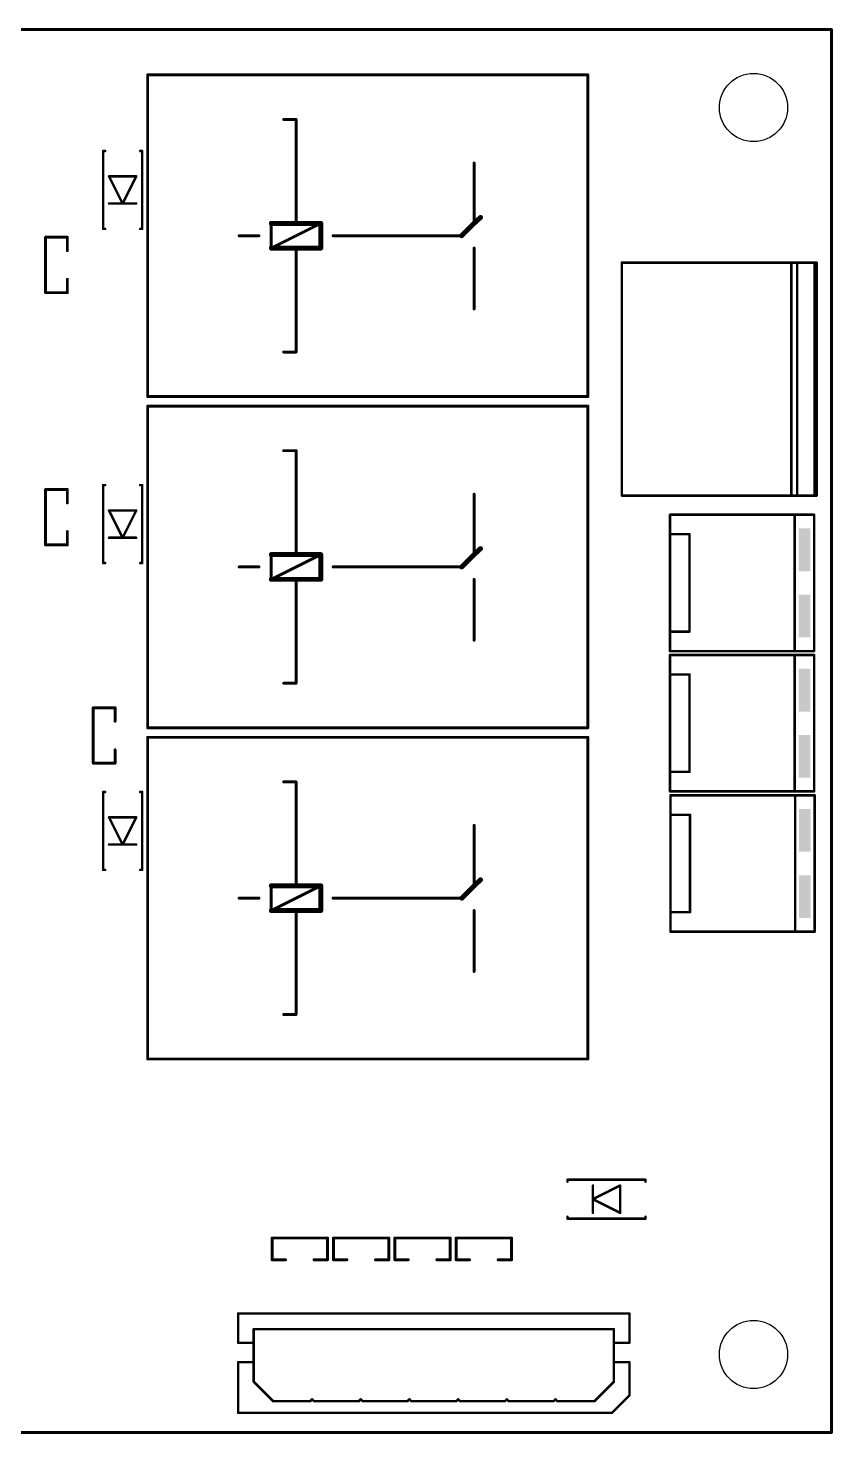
# Model space of a CAD drawing. Extents: x -0.1 to 82.1, y -0.1 to 72.1.
# Drawn here: x 40.7 to 82.1, y -0.1 to 72.1 of the extents above; entities that cross this region are included whole.
import ezdxf

# ---------------------------------------------------------------- set-up
doc = ezdxf.new("R2010")
doc.units = 0
doc.layers.add('20', color=183, linetype='CONTINUOUS')
doc.layers.add('21', color=253, linetype='CONTINUOUS')

# ---------------------------------------------------------------- blocks, each defined once
blk = doc.blocks.new('RECT')
blk.add_solid([(-0.5, -0.5), (0.5, -0.5), (-0.5, 0.5), (0.5, 0.5)])

msp = doc.modelspace()

# ---------------------------------------------------------------- linework, layer by layer
at = {"layer": '20', "const_width": 0.1524}
for points in [[(82, 72), (0, 72)], [(82, 0), (82, 72)], [(0, 0), (82, 0)]]:
    msp.add_lwpolyline(points, dxfattribs=at)
at = {"layer": '20', "const_width": 0.0762}
for points in [[(82.0381, 72, 1), (81.9619, 72)], [(82, 71.9619, 1), (82, 72.0381)], [(81.9619, 0, 1), (82.0381, 0)], [(82, -0.0381, 1), (82, 0.0381)]]:
    msp.add_lwpolyline(points, format="xyb", dxfattribs=at)
at = {"layer": '20'}
for centre in [(78, 68), (78, 4)]:
    msp.add_circle(centre, 1.75, dxfattribs=at)
at = {"layer": '21'}
for points, const_width in [([(46.885, 69.675), (69.491, 69.675)], 0.1524), ([(46.885, 69.675), (46.885, 53.165)], 0.1524), ([(69.491, 53.165), (69.491, 69.675)], 0.1524), ([(53.87, 67.389), (54.505, 67.389)], 0.1524), ([(54.505, 67.389), (54.505, 62.055)], 0.1524), ([(44.6, 65.77), (44.6, 61.77)], 0.127), ([(44.6, 65.77), (44.7, 65.77)], 0.127), ([(46.6, 65.77), (46.5, 65.77)], 0.127), ([(46.6, 65.77), (46.6, 61.77)], 0.127), ([(63.649, 65.1538), (63.649, 62.055)], 0.1524), ([(46.3, 64.47), (44.9, 64.47)], 0.127), ([(44.9, 64.47), (45.6, 63.07)], 0.127), ([(46.3, 64.47), (45.6, 63.07)], 0.127), ([(45.6, 63.07), (44.9, 63.07)], 0.127), ([(46.3, 63.07), (45.6, 63.07)], 0.127), ([(54.505, 62.055), (53.235, 62.055)], 0.254), ([(53.235, 62.055), (53.235, 60.785)], 0.1524), ([(53.235, 60.785), (55.775, 62.055)], 0.1524), ([(55.775, 62.055), (54.505, 62.055)], 0.254), ([(55.775, 60.785), (55.775, 62.055)], 0.254), ([(63.014, 61.42), (63.649, 62.055)], 0.254), ([(63.649, 62.055), (63.9792, 62.3598)], 0.254), ([(41.6428, 61.3424), (42.7604, 61.3424)], 0.1524), ([(41.6428, 61.3424), (41.6428, 58.4976)], 0.1524), ([(42.7604, 61.3424), (42.7604, 60.6566)], 0.1524), ([(44.7, 61.77), (44.6, 61.77)], 0.127), ([(46.6, 61.77), (46.5, 61.77)], 0.127), ([(51.584, 61.42), (52.6, 61.42)], 0.1524), ([(56.41, 61.42), (63.014, 61.42)], 0.1524), ([(53.235, 60.785), (54.505, 60.785)], 0.254), ([(54.505, 60.785), (55.775, 60.785)], 0.254), ([(54.505, 60.785), (54.505, 55.451)], 0.1524), ([(63.649, 60.785), (63.649, 57.6608)], 0.1524), ([(79.94, 60.04), (71.24, 60.04)], 0.127), ([(71.24, 60.04), (71.24, 48.08)], 0.127), ([(80.24, 60.04), (79.94, 60.04)], 0.127), ([(79.94, 48.08), (79.94, 60.04)], 0.127), ([(81.14, 60.04), (80.24, 60.04)], 0.127), ([(80.24, 48.08), (80.24, 60.04)], 0.127), ([(81.24, 60.04), (81.14, 60.04)], 0.127), ([(81.14, 48.08), (81.14, 60.04)], 0.127), ([(81.24, 48.08), (81.24, 60.04)], 0.127), ([(42.7604, 59.1834), (42.7604, 58.4976)], 0.1524), ([(42.7604, 58.4976), (41.6428, 58.4976)], 0.1524), ([(54.505, 55.451), (53.87, 55.451)], 0.1524), ([(69.491, 53.165), (46.885, 53.165)], 0.1524), ([(46.885, 52.675), (69.491, 52.675)], 0.1524), ([(46.885, 52.675), (46.885, 36.165)], 0.1524), ([(69.491, 36.165), (69.491, 52.675)], 0.1524), ([(53.87, 50.389), (54.505, 50.389)], 0.1524), ([(54.505, 50.389), (54.505, 45.055)], 0.1524), ([(41.6428, 48.3924), (42.7604, 48.3924)], 0.1524), ([(41.6428, 48.3924), (41.6428, 45.5476)], 0.1524), ([(42.7604, 48.3924), (42.7604, 47.7066)], 0.1524), ([(44.6, 48.62), (44.6, 44.62)], 0.127), ([(44.6, 48.62), (44.7, 48.62)], 0.127), ([(46.6, 48.62), (46.5, 48.62)], 0.127), ([(46.6, 48.62), (46.6, 44.62)], 0.127), ([(63.649, 48.1538), (63.649, 45.055)], 0.1524), ([(71.24, 48.08), (79.94, 48.08)], 0.127), ([(79.94, 48.08), (80.24, 48.08)], 0.127), ([(80.24, 48.08), (81.14, 48.08)], 0.127), ([(81.14, 48.08), (81.24, 48.08)], 0.127), ([(46.3, 47.32), (44.9, 47.32)], 0.127), ([(44.9, 47.32), (45.6, 45.92)], 0.127), ([(46.3, 47.32), (45.6, 45.92)], 0.127), ([(73.71, 46.1), (73.71, 47.1)], 0.127), ([(81.11, 47.1), (73.71, 47.1)], 0.127), ([(80.11, 40.1), (80.11, 47.1)], 0.127), ([(81.11, 40.1), (81.11, 47.1)], 0.127), ([(42.7604, 46.2334), (42.7604, 45.5476)], 0.1524), ([(42.7604, 45.5476), (41.6428, 45.5476)], 0.1524), ([(45.6, 45.92), (44.9, 45.92)], 0.127), ([(46.3, 45.92), (45.6, 45.92)], 0.127), ([(63.649, 45.055), (63.9792, 45.3598)], 0.254), ([(73.71, 41.1), (73.71, 46.1)], 0.127), ([(74.71, 46.1), (73.71, 46.1)], 0.127), ([(74.71, 41.1), (74.71, 46.1)], 0.127), ([(54.505, 45.055), (53.235, 45.055)], 0.254), ([(53.235, 45.055), (53.235, 43.785)], 0.1524), ([(53.235, 43.785), (55.775, 45.055)], 0.1524), ([(55.775, 45.055), (54.505, 45.055)], 0.254), ([(55.775, 43.785), (55.775, 45.055)], 0.254), ([(63.014, 44.42), (63.649, 45.055)], 0.254), ([(44.7, 44.62), (44.6, 44.62)], 0.127), ([(46.6, 44.62), (46.5, 44.62)], 0.127), ([(51.584, 44.42), (52.6, 44.42)], 0.1524), ([(56.41, 44.42), (63.014, 44.42)], 0.1524), ([(53.235, 43.785), (54.505, 43.785)], 0.254), ([(54.505, 43.785), (55.775, 43.785)], 0.254), ([(54.505, 43.785), (54.505, 38.451)], 0.1524), ([(63.649, 43.785), (63.649, 40.6608)], 0.1524), ([(73.71, 40.1), (73.71, 41.1)], 0.127), ([(73.71, 41.1), (74.71, 41.1)], 0.127), ([(73.71, 40.1), (81.11, 40.1)], 0.127), ([(73.71, 38.9), (73.71, 39.9)], 0.127), ([(81.11, 39.9), (73.71, 39.9)], 0.127), ([(80.11, 32.9), (80.11, 39.9)], 0.127), ([(81.11, 32.9), (81.11, 39.9)], 0.127), ([(73.71, 33.9), (73.71, 38.9)], 0.127), ([(74.71, 38.9), (73.71, 38.9)], 0.127), ([(74.71, 33.9), (74.71, 38.9)], 0.127), ([(54.505, 38.451), (53.87, 38.451)], 0.1524), ([(44.0928, 37.1924), (45.2104, 37.1924)], 0.1524), ([(44.0928, 37.1924), (44.0928, 34.3476)], 0.1524), ([(45.2104, 37.1924), (45.2104, 36.5066)], 0.1524), ([(69.491, 36.165), (46.885, 36.165)], 0.1524), ([(46.885, 35.675), (69.491, 35.675)], 0.1524), ([(46.885, 35.675), (46.885, 19.165)], 0.1524), ([(69.491, 19.165), (69.491, 35.675)], 0.1524), ([(45.2104, 35.0334), (45.2104, 34.3476)], 0.1524), ([(45.2104, 34.3476), (44.0928, 34.3476)], 0.1524), ([(73.71, 32.9), (73.71, 33.9)], 0.127), ([(73.71, 33.9), (74.71, 33.9)], 0.127), ([(53.87, 33.389), (54.505, 33.389)], 0.1524), ([(54.505, 33.389), (54.505, 28.055)], 0.1524), ([(44.6, 32.87), (44.6, 28.87)], 0.127), ([(44.6, 32.87), (44.7, 32.87)], 0.127), ([(46.6, 32.87), (46.5, 32.87)], 0.127), ([(46.6, 32.87), (46.6, 28.87)], 0.127), ([(73.71, 32.9), (81.11, 32.9)], 0.127), ([(73.74, 31.7), (73.74, 32.7)], 0.127), ([(81.14, 32.7), (73.74, 32.7)], 0.127), ([(80.14, 25.7), (80.14, 32.7)], 0.127), ([(81.14, 25.7), (81.14, 32.7)], 0.127), ([(73.74, 26.7), (73.74, 31.7)], 0.127), ([(74.74, 31.7), (73.74, 31.7)], 0.127), ([(74.74, 26.7), (74.74, 31.7)], 0.127), ([(46.3, 31.57), (44.9, 31.57)], 0.127), ([(44.9, 31.57), (45.6, 30.17)], 0.127), ([(46.3, 31.57), (45.6, 30.17)], 0.127), ([(63.649, 31.1538), (63.649, 28.055)], 0.1524), ([(45.6, 30.17), (44.9, 30.17)], 0.127), ([(46.3, 30.17), (45.6, 30.17)], 0.127), ([(44.7, 28.87), (44.6, 28.87)], 0.127), ([(46.6, 28.87), (46.5, 28.87)], 0.127), ([(54.505, 28.055), (53.235, 28.055)], 0.254), ([(55.775, 28.055), (54.505, 28.055)], 0.254), ([(55.775, 26.785), (55.775, 28.055)], 0.254), ([(63.014, 27.42), (63.649, 28.055)], 0.254), ([(63.649, 28.055), (63.9792, 28.3598)], 0.254), ([(51.584, 27.42), (52.6, 27.42)], 0.1524), ([(53.235, 28.055), (53.235, 26.785)], 0.1524), ([(53.235, 26.785), (55.775, 28.055)], 0.1524), ([(56.41, 27.42), (63.014, 27.42)], 0.1524), ([(53.235, 26.785), (54.505, 26.785)], 0.254), ([(54.505, 26.785), (55.775, 26.785)], 0.254), ([(54.505, 26.785), (54.505, 21.451)], 0.1524), ([(63.649, 26.785), (63.649, 23.6608)], 0.1524), ([(73.74, 25.7), (73.74, 26.7)], 0.127), ([(73.74, 26.7), (74.74, 26.7)], 0.127), ([(73.74, 25.7), (81.14, 25.7)], 0.127), ([(54.505, 21.451), (53.87, 21.451)], 0.1524), ([(69.491, 19.165), (46.885, 19.165)], 0.1524), ([(72.45, 12.97), (68.45, 12.97)], 0.127), ([(68.45, 12.87), (68.45, 12.97)], 0.127), ([(72.45, 12.97), (72.45, 12.87)], 0.127), ([(69.75, 11.97), (69.75, 12.67)], 0.127), ([(71.15, 12.67), (69.75, 11.97)], 0.127), ([(71.15, 11.27), (71.15, 12.67)], 0.127), ([(69.75, 11.27), (69.75, 11.97)], 0.127), ([(71.15, 11.27), (69.75, 11.97)], 0.127), ([(68.45, 10.97), (68.45, 11.07)], 0.127), ([(72.45, 10.97), (68.45, 10.97)], 0.127), ([(72.45, 10.97), (72.45, 11.07)], 0.127), ([(53.2776, 8.8596), (53.2776, 9.9772)], 0.1524), ([(56.1224, 9.9772), (53.2776, 9.9772)], 0.1524), ([(56.1224, 9.9772), (56.1224, 8.8596)], 0.1524), ([(56.4276, 8.8596), (56.4276, 9.9772)], 0.1524), ([(59.2724, 9.9772), (56.4276, 9.9772)], 0.1524), ([(59.2724, 9.9772), (59.2724, 8.8596)], 0.1524), ([(59.5776, 8.8596), (59.5776, 9.9772)], 0.1524), ([(62.4224, 9.9772), (59.5776, 9.9772)], 0.1524), ([(62.4224, 9.9772), (62.4224, 8.8596)], 0.1524), ([(62.7276, 8.8596), (62.7276, 9.9772)], 0.1524), ([(65.5724, 9.9772), (62.7276, 9.9772)], 0.1524), ([(65.5724, 9.9772), (65.5724, 8.8596)], 0.1524), ([(53.9634, 8.8596), (53.2776, 8.8596)], 0.1524), ([(56.1224, 8.8596), (55.4366, 8.8596)], 0.1524), ([(57.1134, 8.8596), (56.4276, 8.8596)], 0.1524), ([(59.2724, 8.8596), (58.5866, 8.8596)], 0.1524), ([(60.2634, 8.8596), (59.5776, 8.8596)], 0.1524), ([(62.4224, 8.8596), (61.7366, 8.8596)], 0.1524), ([(63.4134, 8.8596), (62.7276, 8.8596)], 0.1524), ([(65.5724, 8.8596), (64.8866, 8.8596)], 0.1524), ([(71.63, 6.1), (51.53, 6.1)], 0.127), ([(51.53, 4.6), (51.53, 6.1)], 0.127), ([(71.63, 4.6), (71.63, 6.1)], 0.127), ([(52.33, 4.6), (52.33, 5.3)], 0.127), ([(70.83, 5.3), (52.33, 5.3)], 0.127), ([(70.83, 5.3), (70.83, 4.6)], 0.127), ([(52.33, 4.6), (51.53, 4.6)], 0.127), ([(52.33, 3.6), (52.33, 4.6)], 0.127), ([(70.83, 4.6), (70.83, 3.6)], 0.127), ([(71.63, 4.6), (70.83, 4.6)], 0.127), ([(51.53, 1), (51.53, 3.6)], 0.127), ([(52.33, 3.6), (51.53, 3.6)], 0.127), ([(52.33, 2.6), (52.33, 3.6)], 0.127), ([(70.83, 3.6), (70.83, 2.6)], 0.127), ([(71.63, 3.6), (70.83, 3.6)], 0.127), ([(71.63, 1.9), (71.63, 3.6)], 0.127), ([(53.33, 1.6), (52.33, 2.6)], 0.127), ([(70.83, 2.6), (69.83, 1.6)], 0.127), ([(55.23, 1.6), (53.33, 1.6)], 0.127), ([(55.33, 1.7), (55.23, 1.6)], 0.127), ([(55.43, 1.6), (55.33, 1.7)], 0.127), ([(57.73, 1.6), (55.43, 1.6)], 0.127), ([(57.83, 1.7), (57.73, 1.6)], 0.127), ([(57.93, 1.6), (57.83, 1.7)], 0.127), ([(60.23, 1.6), (57.93, 1.6)], 0.127), ([(60.33, 1.7), (60.23, 1.6)], 0.127), ([(60.43, 1.6), (60.33, 1.7)], 0.127), ([(62.73, 1.6), (60.43, 1.6)], 0.127), ([(62.83, 1.7), (62.73, 1.6)], 0.127), ([(62.93, 1.6), (62.83, 1.7)], 0.127), ([(65.23, 1.6), (62.93, 1.6)], 0.127), ([(65.33, 1.7), (65.23, 1.6)], 0.127), ([(65.43, 1.6), (65.33, 1.7)], 0.127), ([(67.73, 1.6), (65.43, 1.6)], 0.127), ([(67.83, 1.7), (67.73, 1.6)], 0.127), ([(67.93, 1.6), (67.83, 1.7)], 0.127), ([(69.83, 1.6), (67.93, 1.6)], 0.127), ([(71.63, 1.9), (70.73, 1)], 0.127), ([(70.73, 1), (51.53, 1)], 0.127)]:
    msp.add_lwpolyline(points, dxfattribs=dict(at, const_width=const_width))
for points, const_width in [([(46.885, 69.7131, 1), (46.885, 69.6369)], 0.0762), ([(46.9231, 69.675, 1), (46.8469, 69.675)], 0.0762), ([(69.5291, 69.675, 1), (69.4529, 69.675)], 0.0762), ([(69.491, 69.6369, 1), (69.491, 69.7131)], 0.0762), ([(53.87, 67.4271, 1), (53.87, 67.3509)], 0.0762), ([(54.5431, 67.389, 1), (54.4669, 67.389)], 0.0762), ([(54.505, 67.3509, 1), (54.505, 67.4271)], 0.0762), ([(44.6318, 65.77, 1), (44.5682, 65.77)], 0.0635), ([(44.6, 65.8018, 1), (44.6, 65.7383)], 0.0635), ([(44.7, 65.7383, 1), (44.7, 65.8018)], 0.0635), ([(46.5, 65.8018, 1), (46.5, 65.7383)], 0.0635), ([(46.6318, 65.77, 1), (46.5682, 65.77)], 0.0635), ([(46.6, 65.7383, 1), (46.6, 65.8018)], 0.0635), ([(63.6871, 65.1538, 1), (63.6109, 65.1538)], 0.0762), ([(44.9, 64.5018, 1), (44.9, 64.4382)], 0.0635), ([(44.9284, 64.4842, 1), (44.8716, 64.4558)], 0.0635), ([(46.3284, 64.4558, 1), (46.2716, 64.4842)], 0.0635), ([(46.3, 64.4382, 1), (46.3, 64.5018)], 0.0635), ([(44.9, 63.1018, 1), (44.9, 63.0382)], 0.0635), ([(45.6, 63.1018, 1), (45.6, 63.0382)], 0.0635), ([(45.5716, 63.0842, 1), (45.6284, 63.0558)], 0.0635), ([(45.5716, 63.0558, 1), (45.6284, 63.0842)], 0.0635), ([(45.6, 63.0382, 1), (45.6, 63.1018)], 0.0635), ([(46.3, 63.0382, 1), (46.3, 63.1018)], 0.0635), ([(53.235, 62.1185, 1), (53.235, 61.9915)], 0.127), ([(53.2731, 62.055, 1), (53.1969, 62.055)], 0.0762), ([(54.505, 62.1185, 1), (54.505, 61.9915)], 0.127), ([(54.4669, 62.055, 1), (54.5431, 62.055)], 0.0762), ([(54.505, 61.9915, 1), (54.505, 62.1185)], 0.127), ([(55.8385, 62.055, 1), (55.7115, 62.055)], 0.127), ([(55.775, 61.9915, 1), (55.775, 62.1185)], 0.127), ([(55.792, 62.0209, 1), (55.758, 62.0891)], 0.0762), ([(63.6059, 62.1017, 1), (63.6921, 62.0083)], 0.127), ([(63.6939, 62.0101, 1), (63.6041, 62.0999)], 0.127), ([(63.6109, 62.055, 1), (63.6871, 62.055)], 0.0762), ([(64.0223, 62.3131, 1), (63.9361, 62.4065)], 0.127), ([(41.6428, 61.3805, 1), (41.6428, 61.3043)], 0.0762), ([(41.6809, 61.3424, 1), (41.6047, 61.3424)], 0.0762), ([(42.7985, 61.3424, 1), (42.7223, 61.3424)], 0.0762), ([(42.7604, 61.3043, 1), (42.7604, 61.3805)], 0.0762), ([(44.5682, 61.77, 1), (44.6318, 61.77)], 0.0635), ([(44.6, 61.8018, 1), (44.6, 61.7383)], 0.0635), ([(44.7, 61.7383, 1), (44.7, 61.8018)], 0.0635), ([(46.5, 61.8018, 1), (46.5, 61.7383)], 0.0635), ([(46.5682, 61.77, 1), (46.6318, 61.77)], 0.0635), ([(46.6, 61.7383, 1), (46.6, 61.8018)], 0.0635), ([(51.584, 61.4581, 1), (51.584, 61.3819)], 0.0762), ([(52.6, 61.3819, 1), (52.6, 61.4581)], 0.0762), ([(56.41, 61.4581, 1), (56.41, 61.3819)], 0.0762), ([(62.9691, 61.4649, 1), (63.0589, 61.3751)], 0.127), ([(63.014, 61.3819, 1), (63.014, 61.4581)], 0.0762), ([(42.7223, 60.6566, 1), (42.7985, 60.6566)], 0.0762), ([(53.235, 60.8485, 1), (53.235, 60.7215)], 0.127), ([(53.218, 60.8191, 1), (53.252, 60.7509)], 0.0762), ([(53.1969, 60.785, 1), (53.2731, 60.785)], 0.0762), ([(54.505, 60.8485, 1), (54.505, 60.7215)], 0.127), ([(54.5431, 60.785, 1), (54.4669, 60.785)], 0.0762), ([(54.505, 60.7215, 1), (54.505, 60.8485)], 0.127), ([(55.7115, 60.785, 1), (55.8385, 60.785)], 0.127), ([(55.775, 60.7215, 1), (55.775, 60.8485)], 0.127), ([(63.6871, 60.785, 1), (63.6109, 60.785)], 0.0762), ([(71.24, 60.0718, 1), (71.24, 60.0083)], 0.0635), ([(71.2718, 60.04, 1), (71.2083, 60.04)], 0.0635), ([(79.9718, 60.04, 1), (79.9082, 60.04)], 0.0635), ([(79.94, 60.0718, 1), (79.94, 60.0083)], 0.0635), ([(79.94, 60.0083, 1), (79.94, 60.0718)], 0.0635), ([(80.24, 60.0718, 1), (80.24, 60.0083)], 0.0635), ([(80.2718, 60.04, 1), (80.2083, 60.04)], 0.0635), ([(80.24, 60.0083, 1), (80.24, 60.0718)], 0.0635), ([(81.1718, 60.04, 1), (81.1082, 60.04)], 0.0635), ([(81.14, 60.0718, 1), (81.14, 60.0083)], 0.0635), ([(81.14, 60.0083, 1), (81.14, 60.0718)], 0.0635), ([(81.2718, 60.04, 1), (81.2083, 60.04)], 0.0635), ([(81.24, 60.0083, 1), (81.24, 60.0718)], 0.0635), ([(42.7985, 59.1834, 1), (42.7223, 59.1834)], 0.0762), ([(41.6428, 58.5357, 1), (41.6428, 58.4595)], 0.0762), ([(41.6047, 58.4976, 1), (41.6809, 58.4976)], 0.0762), ([(42.7223, 58.4976, 1), (42.7985, 58.4976)], 0.0762), ([(42.7604, 58.4595, 1), (42.7604, 58.5357)], 0.0762), ([(63.6109, 57.6608, 1), (63.6871, 57.6608)], 0.0762), ([(53.87, 55.4891, 1), (53.87, 55.4129)], 0.0762), ([(54.4669, 55.451, 1), (54.5431, 55.451)], 0.0762), ([(54.505, 55.4129, 1), (54.505, 55.4891)], 0.0762), ([(46.885, 53.2031, 1), (46.885, 53.1269)], 0.0762), ([(46.8469, 53.165, 1), (46.9231, 53.165)], 0.0762), ([(46.885, 52.7131, 1), (46.885, 52.6369)], 0.0762), ([(46.9231, 52.675, 1), (46.8469, 52.675)], 0.0762), ([(69.4529, 53.165, 1), (69.5291, 53.165)], 0.0762), ([(69.5291, 52.675, 1), (69.4529, 52.675)], 0.0762), ([(69.491, 53.1269, 1), (69.491, 53.2031)], 0.0762), ([(69.491, 52.6369, 1), (69.491, 52.7131)], 0.0762), ([(53.87, 50.4271, 1), (53.87, 50.3509)], 0.0762), ([(54.5431, 50.389, 1), (54.4669, 50.389)], 0.0762), ([(54.505, 50.3509, 1), (54.505, 50.4271)], 0.0762), ([(41.6428, 48.4305, 1), (41.6428, 48.3543)], 0.0762), ([(41.6809, 48.3924, 1), (41.6047, 48.3924)], 0.0762), ([(42.7985, 48.3924, 1), (42.7223, 48.3924)], 0.0762), ([(42.7604, 48.3543, 1), (42.7604, 48.4305)], 0.0762), ([(44.6318, 48.62, 1), (44.5682, 48.62)], 0.0635), ([(44.6, 48.6518, 1), (44.6, 48.5883)], 0.0635), ([(44.7, 48.5883, 1), (44.7, 48.6518)], 0.0635), ([(46.5, 48.6518, 1), (46.5, 48.5883)], 0.0635), ([(46.6318, 48.62, 1), (46.5682, 48.62)], 0.0635), ([(46.6, 48.5883, 1), (46.6, 48.6518)], 0.0635), ([(42.7223, 47.7066, 1), (42.7985, 47.7066)], 0.0762), ([(63.6871, 48.1538, 1), (63.6109, 48.1538)], 0.0762), ([(71.24, 48.1118, 1), (71.24, 48.0483)], 0.0635), ([(71.2083, 48.08, 1), (71.2718, 48.08)], 0.0635), ([(79.9082, 48.08, 1), (79.9718, 48.08)], 0.0635), ([(79.94, 48.1118, 1), (79.94, 48.0483)], 0.0635), ([(79.94, 48.0483, 1), (79.94, 48.1118)], 0.0635), ([(80.24, 48.1118, 1), (80.24, 48.0483)], 0.0635), ([(80.2083, 48.08, 1), (80.2718, 48.08)], 0.0635), ([(80.24, 48.0483, 1), (80.24, 48.1118)], 0.0635), ([(81.1082, 48.08, 1), (81.1718, 48.08)], 0.0635), ([(81.14, 48.1118, 1), (81.14, 48.0483)], 0.0635), ([(81.14, 48.0483, 1), (81.14, 48.1118)], 0.0635), ([(81.2083, 48.08, 1), (81.2718, 48.08)], 0.0635), ([(81.24, 48.0483, 1), (81.24, 48.1118)], 0.0635), ([(44.9, 47.3518, 1), (44.9, 47.2882)], 0.0635), ([(44.9284, 47.3342, 1), (44.8716, 47.3058)], 0.0635), ([(46.3284, 47.3058, 1), (46.2716, 47.3342)], 0.0635), ([(46.3, 47.2882, 1), (46.3, 47.3518)], 0.0635), ([(73.71, 47.1318, 1), (73.71, 47.0682)], 0.0635), ([(73.7418, 47.1, 1), (73.6783, 47.1)], 0.0635), ([(80.1418, 47.1, 1), (80.0782, 47.1)], 0.0635), ([(81.1418, 47.1, 1), (81.0782, 47.1)], 0.0635), ([(81.11, 47.0682, 1), (81.11, 47.1318)], 0.0635), ([(42.7985, 46.2334, 1), (42.7223, 46.2334)], 0.0762), ([(41.6428, 45.5857, 1), (41.6428, 45.5095)], 0.0762), ([(41.6047, 45.5476, 1), (41.6809, 45.5476)], 0.0762), ([(42.7223, 45.5476, 1), (42.7985, 45.5476)], 0.0762), ([(42.7604, 45.5095, 1), (42.7604, 45.5857)], 0.0762), ([(44.9, 45.9518, 1), (44.9, 45.8882)], 0.0635), ([(45.6, 45.9518, 1), (45.6, 45.8882)], 0.0635), ([(45.5716, 45.9342, 1), (45.6284, 45.9058)], 0.0635), ([(45.5716, 45.9058, 1), (45.6284, 45.9342)], 0.0635), ([(45.6, 45.8882, 1), (45.6, 45.9518)], 0.0635), ([(46.3, 45.8882, 1), (46.3, 45.9518)], 0.0635), ([(64.0223, 45.3131, 1), (63.9361, 45.4065)], 0.127), ([(73.71, 46.1318, 1), (73.71, 46.0682)], 0.0635), ([(73.7418, 46.1, 1), (73.6783, 46.1)], 0.0635), ([(73.6783, 46.1, 1), (73.7418, 46.1)], 0.0635), ([(74.7418, 46.1, 1), (74.6783, 46.1)], 0.0635), ([(74.71, 46.0682, 1), (74.71, 46.1318)], 0.0635), ([(53.235, 45.1185, 1), (53.235, 44.9915)], 0.127), ([(53.2731, 45.055, 1), (53.1969, 45.055)], 0.0762), ([(54.505, 45.1185, 1), (54.505, 44.9915)], 0.127), ([(54.4669, 45.055, 1), (54.5431, 45.055)], 0.0762), ([(54.505, 44.9915, 1), (54.505, 45.1185)], 0.127), ([(55.8385, 45.055, 1), (55.7115, 45.055)], 0.127), ([(55.775, 44.9915, 1), (55.775, 45.1185)], 0.127), ([(55.792, 45.0209, 1), (55.758, 45.0891)], 0.0762), ([(63.6059, 45.1017, 1), (63.6921, 45.0083)], 0.127), ([(63.6939, 45.0101, 1), (63.6041, 45.0999)], 0.127), ([(63.6109, 45.055, 1), (63.6871, 45.055)], 0.0762), ([(44.5682, 44.62, 1), (44.6318, 44.62)], 0.0635), ([(44.6, 44.6518, 1), (44.6, 44.5883)], 0.0635), ([(44.7, 44.5883, 1), (44.7, 44.6518)], 0.0635), ([(46.5, 44.6518, 1), (46.5, 44.5883)], 0.0635), ([(46.5682, 44.62, 1), (46.6318, 44.62)], 0.0635), ([(46.6, 44.5883, 1), (46.6, 44.6518)], 0.0635), ([(51.584, 44.4581, 1), (51.584, 44.3819)], 0.0762), ([(52.6, 44.3819, 1), (52.6, 44.4581)], 0.0762), ([(56.41, 44.4581, 1), (56.41, 44.3819)], 0.0762), ([(62.9691, 44.4649, 1), (63.0589, 44.3751)], 0.127), ([(63.014, 44.3819, 1), (63.014, 44.4581)], 0.0762), ([(53.235, 43.8485, 1), (53.235, 43.7215)], 0.127), ([(53.218, 43.8191, 1), (53.252, 43.7509)], 0.0762), ([(53.1969, 43.785, 1), (53.2731, 43.785)], 0.0762), ([(54.505, 43.8485, 1), (54.505, 43.7215)], 0.127), ([(54.5431, 43.785, 1), (54.4669, 43.785)], 0.0762), ([(54.505, 43.7215, 1), (54.505, 43.8485)], 0.127), ([(55.7115, 43.785, 1), (55.8385, 43.785)], 0.127), ([(55.775, 43.7215, 1), (55.775, 43.8485)], 0.127), ([(63.6871, 43.785, 1), (63.6109, 43.785)], 0.0762), ([(73.71, 41.1318, 1), (73.71, 41.0682)], 0.0635), ([(73.7418, 41.1, 1), (73.6783, 41.1)], 0.0635), ([(73.6783, 41.1, 1), (73.7418, 41.1)], 0.0635), ([(74.6783, 41.1, 1), (74.7418, 41.1)], 0.0635), ([(74.71, 41.0682, 1), (74.71, 41.1318)], 0.0635), ([(63.6109, 40.6608, 1), (63.6871, 40.6608)], 0.0762), ([(73.71, 40.1318, 1), (73.71, 40.0682)], 0.0635), ([(73.71, 39.9318, 1), (73.71, 39.8682)], 0.0635), ([(73.6783, 40.1, 1), (73.7418, 40.1)], 0.0635), ([(73.7418, 39.9, 1), (73.6783, 39.9)], 0.0635), ([(80.0782, 40.1, 1), (80.1418, 40.1)], 0.0635), ([(80.1418, 39.9, 1), (80.0782, 39.9)], 0.0635), ([(81.0782, 40.1, 1), (81.1418, 40.1)], 0.0635), ([(81.1418, 39.9, 1), (81.0782, 39.9)], 0.0635), ([(81.11, 40.0682, 1), (81.11, 40.1318)], 0.0635), ([(81.11, 39.8682, 1), (81.11, 39.9318)], 0.0635), ([(73.71, 38.9318, 1), (73.71, 38.8682)], 0.0635), ([(73.7418, 38.9, 1), (73.6783, 38.9)], 0.0635), ([(74.7418, 38.9, 1), (74.6783, 38.9)], 0.0635), ([(74.71, 38.8682, 1), (74.71, 38.9318)], 0.0635), ([(53.87, 38.4891, 1), (53.87, 38.4129)], 0.0762), ([(54.4669, 38.451, 1), (54.5431, 38.451)], 0.0762), ([(54.505, 38.4129, 1), (54.505, 38.4891)], 0.0762), ([(73.6783, 38.9, 1), (73.7418, 38.9)], 0.0635), ([(44.0928, 37.2305, 1), (44.0928, 37.1543)], 0.0762), ([(44.1309, 37.1924, 1), (44.0547, 37.1924)], 0.0762), ([(45.2485, 37.1924, 1), (45.1723, 37.1924)], 0.0762), ([(45.2104, 37.1543, 1), (45.2104, 37.2305)], 0.0762), ([(45.1723, 36.5066, 1), (45.2485, 36.5066)], 0.0762), ([(46.885, 36.2031, 1), (46.885, 36.1269)], 0.0762), ([(46.8469, 36.165, 1), (46.9231, 36.165)], 0.0762), ([(69.4529, 36.165, 1), (69.5291, 36.165)], 0.0762), ([(69.491, 36.1269, 1), (69.491, 36.2031)], 0.0762), ([(46.885, 35.7131, 1), (46.885, 35.6369)], 0.0762), ([(46.9231, 35.675, 1), (46.8469, 35.675)], 0.0762), ([(69.5291, 35.675, 1), (69.4529, 35.675)], 0.0762), ([(69.491, 35.6369, 1), (69.491, 35.7131)], 0.0762), ([(45.2485, 35.0334, 1), (45.1723, 35.0334)], 0.0762), ([(44.0928, 34.3857, 1), (44.0928, 34.3095)], 0.0762), ([(44.0547, 34.3476, 1), (44.1309, 34.3476)], 0.0762), ([(45.1723, 34.3476, 1), (45.2485, 34.3476)], 0.0762), ([(45.2104, 34.3095, 1), (45.2104, 34.3857)], 0.0762), ([(73.71, 33.9318, 1), (73.71, 33.8682)], 0.0635), ([(73.7418, 33.9, 1), (73.6783, 33.9)], 0.0635), ([(73.6783, 33.9, 1), (73.7418, 33.9)], 0.0635), ([(74.6783, 33.9, 1), (74.7418, 33.9)], 0.0635), ([(74.71, 33.8682, 1), (74.71, 33.9318)], 0.0635), ([(53.87, 33.4271, 1), (53.87, 33.3509)], 0.0762), ([(54.5431, 33.389, 1), (54.4669, 33.389)], 0.0762), ([(54.505, 33.3509, 1), (54.505, 33.4271)], 0.0762), ([(44.6318, 32.87, 1), (44.5682, 32.87)], 0.0635), ([(44.6, 32.9018, 1), (44.6, 32.8383)], 0.0635), ([(44.7, 32.8383, 1), (44.7, 32.9018)], 0.0635), ([(46.5, 32.9018, 1), (46.5, 32.8383)], 0.0635), ([(46.6318, 32.87, 1), (46.5682, 32.87)], 0.0635), ([(46.6, 32.8383, 1), (46.6, 32.9018)], 0.0635), ([(73.71, 32.9318, 1), (73.71, 32.8682)], 0.0635), ([(73.6783, 32.9, 1), (73.7418, 32.9)], 0.0635), ([(73.74, 32.7318, 1), (73.74, 32.6683)], 0.0635), ([(73.7718, 32.7, 1), (73.7083, 32.7)], 0.0635), ([(80.0782, 32.9, 1), (80.1418, 32.9)], 0.0635), ([(80.1718, 32.7, 1), (80.1082, 32.7)], 0.0635), ([(81.0782, 32.9, 1), (81.1418, 32.9)], 0.0635), ([(81.1718, 32.7, 1), (81.1082, 32.7)], 0.0635), ([(81.11, 32.8682, 1), (81.11, 32.9318)], 0.0635), ([(81.14, 32.6683, 1), (81.14, 32.7318)], 0.0635), ([(73.7718, 31.7, 1), (73.7083, 31.7)], 0.0635), ([(73.74, 31.7318, 1), (73.74, 31.6683)], 0.0635), ([(74.7718, 31.7, 1), (74.7083, 31.7)], 0.0635), ([(74.74, 31.6683, 1), (74.74, 31.7318)], 0.0635), ([(44.9284, 31.5842, 1), (44.8716, 31.5558)], 0.0635), ([(44.9, 31.6017, 1), (44.9, 31.5383)], 0.0635), ([(46.3284, 31.5558, 1), (46.2716, 31.5842)], 0.0635), ([(46.3, 31.5383, 1), (46.3, 31.6017)], 0.0635), ([(63.6871, 31.1538, 1), (63.6109, 31.1538)], 0.0762), ([(73.7083, 31.7, 1), (73.7718, 31.7)], 0.0635), ([(44.9, 30.2018, 1), (44.9, 30.1383)], 0.0635), ([(45.6, 30.2018, 1), (45.6, 30.1383)], 0.0635), ([(45.5716, 30.1842, 1), (45.6284, 30.1558)], 0.0635), ([(45.5716, 30.1558, 1), (45.6284, 30.1842)], 0.0635), ([(45.6, 30.1383, 1), (45.6, 30.2018)], 0.0635), ([(46.3, 30.1383, 1), (46.3, 30.2018)], 0.0635), ([(44.5682, 28.87, 1), (44.6318, 28.87)], 0.0635), ([(44.6, 28.9017, 1), (44.6, 28.8383)], 0.0635), ([(44.7, 28.8383, 1), (44.7, 28.9017)], 0.0635), ([(46.5, 28.9017, 1), (46.5, 28.8383)], 0.0635), ([(46.5682, 28.87, 1), (46.6318, 28.87)], 0.0635), ([(46.6, 28.8383, 1), (46.6, 28.9017)], 0.0635), ([(53.235, 28.1185, 1), (53.235, 27.9915)], 0.127), ([(54.505, 28.1185, 1), (54.505, 27.9915)], 0.127), ([(54.505, 27.9915, 1), (54.505, 28.1185)], 0.127), ([(55.8385, 28.055, 1), (55.7115, 28.055)], 0.127), ([(55.775, 27.9915, 1), (55.775, 28.1185)], 0.127), ([(63.6059, 28.1017, 1), (63.6921, 28.0083)], 0.127), ([(63.6939, 28.0101, 1), (63.6041, 28.0999)], 0.127), ([(64.0223, 28.3131, 1), (63.9361, 28.4065)], 0.127), ([(51.584, 27.4581, 1), (51.584, 27.3819)], 0.0762), ([(52.6, 27.3819, 1), (52.6, 27.4581)], 0.0762), ([(53.2731, 28.055, 1), (53.1969, 28.055)], 0.0762), ([(54.4669, 28.055, 1), (54.5431, 28.055)], 0.0762), ([(55.792, 28.0209, 1), (55.758, 28.0891)], 0.0762), ([(56.41, 27.4581, 1), (56.41, 27.3819)], 0.0762), ([(62.9691, 27.4649, 1), (63.0589, 27.3751)], 0.127), ([(63.014, 27.3819, 1), (63.014, 27.4581)], 0.0762), ([(63.6109, 28.055, 1), (63.6871, 28.055)], 0.0762), ([(53.235, 26.8485, 1), (53.235, 26.7215)], 0.127), ([(53.218, 26.8191, 1), (53.252, 26.7509)], 0.0762), ([(53.1969, 26.785, 1), (53.2731, 26.785)], 0.0762), ([(54.505, 26.8485, 1), (54.505, 26.7215)], 0.127), ([(54.5431, 26.785, 1), (54.4669, 26.785)], 0.0762), ([(54.505, 26.7215, 1), (54.505, 26.8485)], 0.127), ([(55.7115, 26.785, 1), (55.8385, 26.785)], 0.127), ([(55.775, 26.7215, 1), (55.775, 26.8485)], 0.127), ([(63.6871, 26.785, 1), (63.6109, 26.785)], 0.0762), ([(73.7718, 26.7, 1), (73.7083, 26.7)], 0.0635), ([(73.74, 26.7318, 1), (73.74, 26.6683)], 0.0635), ([(73.7083, 26.7, 1), (73.7718, 26.7)], 0.0635), ([(74.7083, 26.7, 1), (74.7718, 26.7)], 0.0635), ([(74.74, 26.6683, 1), (74.74, 26.7318)], 0.0635), ([(73.74, 25.7318, 1), (73.74, 25.6683)], 0.0635), ([(73.7083, 25.7, 1), (73.7718, 25.7)], 0.0635), ([(80.1082, 25.7, 1), (80.1718, 25.7)], 0.0635), ([(81.1082, 25.7, 1), (81.1718, 25.7)], 0.0635), ([(81.14, 25.6683, 1), (81.14, 25.7318)], 0.0635), ([(63.6109, 23.6608, 1), (63.6871, 23.6608)], 0.0762), ([(53.87, 21.4891, 1), (53.87, 21.4129)], 0.0762), ([(54.4669, 21.451, 1), (54.5431, 21.451)], 0.0762), ([(54.505, 21.4129, 1), (54.505, 21.4891)], 0.0762), ([(46.885, 19.2031, 1), (46.885, 19.1269)], 0.0762), ([(46.8469, 19.165, 1), (46.9231, 19.165)], 0.0762), ([(69.4529, 19.165, 1), (69.5291, 19.165)], 0.0762), ([(69.491, 19.1269, 1), (69.491, 19.2031)], 0.0762), ([(68.45, 13.0018, 1), (68.45, 12.9383)], 0.0635), ([(68.4818, 12.97, 1), (68.4183, 12.97)], 0.0635), ([(72.4818, 12.97, 1), (72.4183, 12.97)], 0.0635), ([(72.45, 12.9383, 1), (72.45, 13.0018)], 0.0635), ([(68.4183, 12.87, 1), (68.4818, 12.87)], 0.0635), ([(69.7818, 12.67, 1), (69.7182, 12.67)], 0.0635), ([(71.1818, 12.67, 1), (71.1183, 12.67)], 0.0635), ([(71.1642, 12.6416, 1), (71.1358, 12.6984)], 0.0635), ([(72.4183, 12.87, 1), (72.4818, 12.87)], 0.0635), ([(69.7818, 11.97, 1), (69.7182, 11.97)], 0.0635), ([(69.7182, 11.97, 1), (69.7818, 11.97)], 0.0635), ([(69.7642, 11.9984, 1), (69.7358, 11.9416)], 0.0635), ([(69.7358, 11.9984, 1), (69.7642, 11.9416)], 0.0635), ([(68.4818, 11.07, 1), (68.4183, 11.07)], 0.0635), ([(68.45, 11.0018, 1), (68.45, 10.9383)], 0.0635), ([(68.4183, 10.97, 1), (68.4818, 10.97)], 0.0635), ([(69.7182, 11.27, 1), (69.7818, 11.27)], 0.0635), ([(71.1183, 11.27, 1), (71.1818, 11.27)], 0.0635), ([(71.1358, 11.2416, 1), (71.1642, 11.2984)], 0.0635), ([(72.4818, 11.07, 1), (72.4183, 11.07)], 0.0635), ([(72.4183, 10.97, 1), (72.4818, 10.97)], 0.0635), ([(72.45, 10.9383, 1), (72.45, 11.0018)], 0.0635), ([(53.3157, 9.9772, 1), (53.2395, 9.9772)], 0.0762), ([(53.2776, 10.0153, 1), (53.2776, 9.9391)], 0.0762), ([(56.1605, 9.9772, 1), (56.0843, 9.9772)], 0.0762), ([(56.1224, 9.9391, 1), (56.1224, 10.0153)], 0.0762), ([(56.4657, 9.9772, 1), (56.3895, 9.9772)], 0.0762), ([(56.4276, 10.0153, 1), (56.4276, 9.9391)], 0.0762), ([(59.3105, 9.9772, 1), (59.2343, 9.9772)], 0.0762), ([(59.2724, 9.9391, 1), (59.2724, 10.0153)], 0.0762), ([(59.6157, 9.9772, 1), (59.5395, 9.9772)], 0.0762), ([(59.5776, 10.0153, 1), (59.5776, 9.9391)], 0.0762), ([(62.4605, 9.9772, 1), (62.3843, 9.9772)], 0.0762), ([(62.4224, 9.9391, 1), (62.4224, 10.0153)], 0.0762), ([(62.7657, 9.9772, 1), (62.6895, 9.9772)], 0.0762), ([(62.7276, 10.0153, 1), (62.7276, 9.9391)], 0.0762), ([(65.6105, 9.9772, 1), (65.5343, 9.9772)], 0.0762), ([(65.5724, 9.9391, 1), (65.5724, 10.0153)], 0.0762), ([(53.2776, 8.8977, 1), (53.2776, 8.8215)], 0.0762), ([(53.2395, 8.8596, 1), (53.3157, 8.8596)], 0.0762), ([(53.9634, 8.8215, 1), (53.9634, 8.8977)], 0.0762), ([(55.4366, 8.8977, 1), (55.4366, 8.8215)], 0.0762), ([(56.0843, 8.8596, 1), (56.1605, 8.8596)], 0.0762), ([(56.1224, 8.8215, 1), (56.1224, 8.8977)], 0.0762), ([(56.4276, 8.8977, 1), (56.4276, 8.8215)], 0.0762), ([(56.3895, 8.8596, 1), (56.4657, 8.8596)], 0.0762), ([(57.1134, 8.8215, 1), (57.1134, 8.8977)], 0.0762), ([(58.5866, 8.8977, 1), (58.5866, 8.8215)], 0.0762), ([(59.2343, 8.8596, 1), (59.3105, 8.8596)], 0.0762), ([(59.2724, 8.8215, 1), (59.2724, 8.8977)], 0.0762), ([(59.5776, 8.8977, 1), (59.5776, 8.8215)], 0.0762), ([(59.5395, 8.8596, 1), (59.6157, 8.8596)], 0.0762), ([(60.2634, 8.8215, 1), (60.2634, 8.8977)], 0.0762), ([(61.7366, 8.8977, 1), (61.7366, 8.8215)], 0.0762), ([(62.3843, 8.8596, 1), (62.4605, 8.8596)], 0.0762), ([(62.4224, 8.8215, 1), (62.4224, 8.8977)], 0.0762), ([(62.7276, 8.8977, 1), (62.7276, 8.8215)], 0.0762), ([(62.6895, 8.8596, 1), (62.7657, 8.8596)], 0.0762), ([(63.4134, 8.8215, 1), (63.4134, 8.8977)], 0.0762), ([(64.8866, 8.8977, 1), (64.8866, 8.8215)], 0.0762), ([(65.5343, 8.8596, 1), (65.6105, 8.8596)], 0.0762), ([(65.5724, 8.8215, 1), (65.5724, 8.8977)], 0.0762), ([(51.5618, 6.1, 1), (51.4982, 6.1)], 0.0635), ([(51.53, 6.1318, 1), (51.53, 6.0683)], 0.0635), ([(71.6618, 6.1, 1), (71.5983, 6.1)], 0.0635), ([(71.63, 6.0683, 1), (71.63, 6.1318)], 0.0635), ([(52.3618, 5.3, 1), (52.2983, 5.3)], 0.0635), ([(52.33, 5.3317, 1), (52.33, 5.2683)], 0.0635), ([(70.8618, 5.3, 1), (70.7982, 5.3)], 0.0635), ([(70.83, 5.2683, 1), (70.83, 5.3317)], 0.0635), ([(51.4982, 4.6, 1), (51.5618, 4.6)], 0.0635), ([(51.53, 4.6318, 1), (51.53, 4.5683)], 0.0635), ([(52.3618, 4.6, 1), (52.2983, 4.6)], 0.0635), ([(52.2983, 4.6, 1), (52.3618, 4.6)], 0.0635), ([(52.33, 4.5683, 1), (52.33, 4.6318)], 0.0635), ([(70.8618, 4.6, 1), (70.7982, 4.6)], 0.0635), ([(70.7982, 4.6, 1), (70.8618, 4.6)], 0.0635), ([(70.83, 4.6318, 1), (70.83, 4.5683)], 0.0635), ([(71.5983, 4.6, 1), (71.6618, 4.6)], 0.0635), ([(71.63, 4.5683, 1), (71.63, 4.6318)], 0.0635), ([(51.5618, 3.6, 1), (51.4982, 3.6)], 0.0635), ([(51.53, 3.6318, 1), (51.53, 3.5682)], 0.0635), ([(52.3618, 3.6, 1), (52.2983, 3.6)], 0.0635), ([(52.2983, 3.6, 1), (52.3618, 3.6)], 0.0635), ([(52.33, 3.5682, 1), (52.33, 3.6318)], 0.0635), ([(70.8618, 3.6, 1), (70.7982, 3.6)], 0.0635), ([(70.83, 3.6318, 1), (70.83, 3.5682)], 0.0635), ([(70.7982, 3.6, 1), (70.8618, 3.6)], 0.0635), ([(71.6618, 3.6, 1), (71.5983, 3.6)], 0.0635), ([(71.63, 3.5682, 1), (71.63, 3.6318)], 0.0635), ([(52.3525, 2.6225, 1), (52.3075, 2.5775)], 0.0635), ([(52.2983, 2.6, 1), (52.3618, 2.6)], 0.0635), ([(70.7982, 2.6, 1), (70.8618, 2.6)], 0.0635), ([(70.8525, 2.5775, 1), (70.8075, 2.6225)], 0.0635), ([(53.33, 1.6318, 1), (53.33, 1.5683)], 0.0635), ([(53.3075, 1.5775, 1), (53.3525, 1.6225)], 0.0635), ([(55.2075, 1.6225, 1), (55.2525, 1.5775)], 0.0635), ([(55.23, 1.5683, 1), (55.23, 1.6318)], 0.0635), ([(55.3525, 1.7225, 1), (55.3075, 1.6775)], 0.0635), ([(55.3525, 1.6775, 1), (55.3075, 1.7225)], 0.0635), ([(55.43, 1.6318, 1), (55.43, 1.5683)], 0.0635), ([(55.4075, 1.5775, 1), (55.4525, 1.6225)], 0.0635), ([(57.7075, 1.6225, 1), (57.7525, 1.5775)], 0.0635), ([(57.73, 1.5683, 1), (57.73, 1.6318)], 0.0635), ([(57.8525, 1.7225, 1), (57.8075, 1.6775)], 0.0635), ([(57.8525, 1.6775, 1), (57.8075, 1.7225)], 0.0635), ([(57.93, 1.6318, 1), (57.93, 1.5683)], 0.0635), ([(57.9075, 1.5775, 1), (57.9525, 1.6225)], 0.0635), ([(60.2075, 1.6225, 1), (60.2525, 1.5775)], 0.0635), ([(60.23, 1.5683, 1), (60.23, 1.6318)], 0.0635), ([(60.3525, 1.7225, 1), (60.3075, 1.6775)], 0.0635), ([(60.3525, 1.6775, 1), (60.3075, 1.7225)], 0.0635), ([(60.43, 1.6318, 1), (60.43, 1.5683)], 0.0635), ([(60.4075, 1.5775, 1), (60.4525, 1.6225)], 0.0635), ([(62.7075, 1.6225, 1), (62.7525, 1.5775)], 0.0635), ([(62.73, 1.5683, 1), (62.73, 1.6318)], 0.0635), ([(62.8525, 1.7225, 1), (62.8075, 1.6775)], 0.0635), ([(62.8525, 1.6775, 1), (62.8075, 1.7225)], 0.0635), ([(62.93, 1.6318, 1), (62.93, 1.5683)], 0.0635), ([(62.9075, 1.5775, 1), (62.9525, 1.6225)], 0.0635), ([(65.2075, 1.6225, 1), (65.2525, 1.5775)], 0.0635), ([(65.23, 1.5683, 1), (65.23, 1.6318)], 0.0635), ([(65.3525, 1.7225, 1), (65.3075, 1.6775)], 0.0635), ([(65.3525, 1.6775, 1), (65.3075, 1.7225)], 0.0635), ([(65.43, 1.6318, 1), (65.43, 1.5683)], 0.0635), ([(65.4075, 1.5775, 1), (65.4525, 1.6225)], 0.0635), ([(67.7075, 1.6225, 1), (67.7525, 1.5775)], 0.0635), ([(67.73, 1.5683, 1), (67.73, 1.6318)], 0.0635), ([(67.8525, 1.7225, 1), (67.8075, 1.6775)], 0.0635), ([(67.8525, 1.6775, 1), (67.8075, 1.7225)], 0.0635), ([(67.93, 1.6318, 1), (67.93, 1.5683)], 0.0635), ([(67.9075, 1.5775, 1), (67.9525, 1.6225)], 0.0635), ([(69.8075, 1.6225, 1), (69.8525, 1.5775)], 0.0635), ([(69.83, 1.5683, 1), (69.83, 1.6318)], 0.0635), ([(71.5983, 1.9, 1), (71.6618, 1.9)], 0.0635), ([(71.6525, 1.8775, 1), (71.6075, 1.9225)], 0.0635), ([(51.4982, 1, 1), (51.5618, 1)], 0.0635), ([(51.53, 1.0317, 1), (51.53, 0.9683)], 0.0635), ([(70.7075, 1.0225, 1), (70.7525, 0.9775)], 0.0635), ([(70.73, 0.9683, 1), (70.73, 1.0317)], 0.0635)]:
    msp.add_lwpolyline(points, format="xyb", dxfattribs=dict(at, const_width=const_width))

# ---------------------------------------------------------------- block references
at = {"layer": '21', "xscale": 2.2, "yscale": 0.6, "rotation": 90}
for p in [(80.61, 45.3), (80.61, 41.9), (80.61, 38.1), (80.61, 34.7), (80.64, 30.9), (80.64, 27.5)]:
    msp.add_blockref('RECT', p, dxfattribs=at)

doc.saveas('drawing.dxf')
